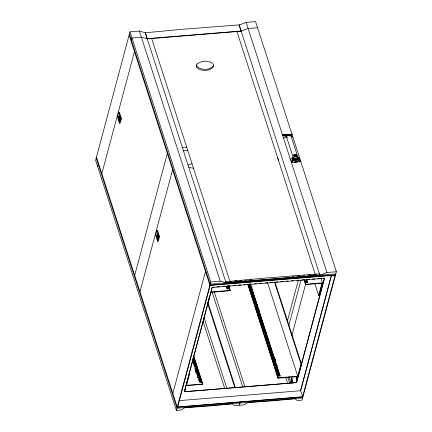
<?xml version="1.0" encoding="UTF-8"?>
<svg xmlns="http://www.w3.org/2000/svg" width="432" height="432" viewBox="0 0 432 432"><rect width="100%" height="100%" fill="white"/><g stroke="black" fill="none" stroke-linecap="round" stroke-linejoin="round"><path stroke-width="0.65" d="M297.94 161.595L295.11 162.097L295.348 158.371L293.058 157.113L286.481 136.75L287.426 135.367L291.956 134.201L291.157 136.366L297.734 156.735L300.845 161.719L291.4 162.491L293.058 157.113L290.401 159.403L291.011 160.067M294.327 160.699L294.829 158.274L291.4 162.491L293.42 157.507L292.718 158.474M293.274 158.906L293.841 157.837L291.4 162.491L295.348 158.371L297.157 157.864L297.734 156.735L299.846 158.63M176.413 410.4L210.762 281.993L220.207 281.221L226.087 282.895L145.292 32.756L139.417 31.082L129.973 31.849L95.618 160.261L176.413 410.4L181.132 410.017L184.955 407.549M97.594 166.369L98.183 164.165M131.355 40.165L131.944 37.962L141.388 37.19L147.263 38.864L241.061 31.212L248.114 28.48L257.558 27.707M101.828 173.659L134.476 51.624M118.724 112.212L117.455 116.948L119.486 123.233L120.155 123.174L121.424 118.438L119.394 112.153L118.724 112.212L120.755 118.492L119.486 123.233M145.292 32.756L184.491 29.128L239.144 24.894L241.061 31.212M147.263 38.864L145.346 32.546M151.589 38.27L229.964 281.383L231.309 281.275M134.698 275.422L167.341 153.387M139.973 291.757L172.616 169.717M156.87 230.305L155.601 235.046L157.631 241.326L158.301 241.272L159.565 236.536L157.54 230.251L156.87 230.305L158.895 236.59L157.631 241.326M236.871 31.309L315.247 274.423M239.085 25.105L246.143 22.372L255.587 21.6L336.382 271.739L326.938 272.511L319.88 275.243L239.144 24.894M172.843 393.52L205.486 271.485L205.821 271.458M207.598 303.793L208.111 301.882M208.451 300.613L209.471 296.795M192.451 360.623L192.548 360.266L194.222 360.131L193.817 358.873L192.699 358.965M185.182 388.238L185.879 385.636M189.194 373.253L212.204 287.237L214.218 287.069M184.313 391.781L184.977 389.286M194.081 362.129L192.964 362.221L193.061 361.865L194.735 361.73L194.33 360.472L192.656 360.607L192.559 360.963L194.719 360.72M323.077 278.186L324.502 278.327L296.611 382.59L184.394 391.748L212.204 287.237M184.815 391.738L185.647 388.622L185.231 387.337M189.351 371.936L189.767 373.221L186.538 385.306L202.781 383.978L193.66 355.736M193.817 358.873L194.125 360.488L194.222 360.131M193.293 362.578L193.196 362.934L194.87 362.799L194.967 362.443L193.293 362.578L193.698 363.836L195.372 363.701L194.967 362.443M194.33 360.472L194.643 362.081M193.93 364.554L193.833 364.91L195.507 364.77L195.604 364.414L193.93 364.554L194.238 366.163L196.117 366.012L196.528 367.27L194.848 367.405L194.443 366.147L194.351 366.503L196.506 366.26M195.372 363.701L195.275 364.057L194.87 362.799M185.22 406.566L184.901 407.759L208.289 406.08L231.8 403.931L232.119 402.737M196.117 366.012L196.43 367.621M195.485 369.376L195.394 369.733L194.989 368.474L196.663 368.339L196.754 367.983L195.08 368.118L195.485 369.376L197.159 369.241L196.754 367.983M195.626 370.451L195.718 370.094L197.392 369.954L197.797 371.212L196.123 371.347L196.031 371.704L195.626 370.451L197.3 370.31L197.392 369.954M196.139 372.044L196.236 371.687L197.91 371.552L198.218 373.162L197.91 371.552M197.159 369.241L197.068 369.598L196.663 368.339M196.873 373.664L196.776 374.015L198.45 373.88L198.547 373.523L196.873 373.664L197.181 375.273M197.51 375.635L197.413 375.991L199.087 375.851L199.184 375.494L197.51 375.635L197.915 376.888L199.589 376.753L199.184 375.494M197.926 377.584L198.023 377.228L199.697 377.093L200.011 378.702L199.697 377.093M198.547 373.523L198.855 375.138L198.45 373.88M198.661 379.204L198.563 379.555L200.243 379.42L200.335 379.064L198.661 379.204L198.974 380.813L200.086 380.722M225.709 281.729L264.908 278.1L319.561 273.866L319.934 275.033L319.615 276.226M199.298 381.175L199.201 381.532L200.88 381.391L200.972 381.035L199.298 381.175L199.703 382.428L201.377 382.293L200.972 381.035M225.823 283.878L226.141 282.685L225.763 281.518M201.377 382.293L201.285 382.649L200.88 381.391M226.773 287.939L226.87 287.582L228.544 287.447L228.949 288.706L227.275 288.841L227.178 289.197L226.773 287.939L228.447 287.804L228.544 287.447M228.215 287.086L227.907 285.476M189.767 373.221L189.265 373.259L185.938 385.7L202.689 384.334L202.781 383.978M210.659 292.345L230.256 290.741L228.901 285.892M286.195 137.819L286.481 136.75L282.512 134.973L291.956 134.201L290.795 135.972L292.955 137.29M286.459 137.846L286.745 136.777M249.394 286.124L249.296 286.481L250.976 286.346L251.068 285.989L249.394 286.124L249.799 287.383L251.473 287.248L251.068 285.989M249.313 284.11L250.43 284.018L250.744 285.628M251.586 287.588L251.894 289.197L251.586 287.588L249.907 287.723L250.22 289.332L249.815 288.079L251.932 287.928M250.544 289.694L250.452 290.05L252.126 289.915L252.223 289.559L250.544 289.694L250.954 290.952L252.628 290.817L252.223 289.559M251.473 287.248L251.381 287.604L250.976 286.346M251.494 293.279L251.181 291.665L252.86 291.53L253.168 293.144L252.86 291.53M251.699 293.263L252.007 294.872L251.699 293.263L253.373 293.128L253.687 294.737L252.569 294.829M252.644 296.849L252.337 295.234L254.011 295.099L254.318 296.708L254.011 295.099M253.687 294.737L253.373 293.128M254.918 300.326L253.8 300.413L253.892 300.062L255.571 299.921L255.161 298.669L253.282 298.82L252.974 297.205L254.648 297.07L254.956 298.685L254.648 297.07M254.124 300.775L254.032 301.131L255.706 300.996L255.798 300.64L254.124 300.775L254.529 302.033L256.203 301.898L255.798 300.64M255.161 298.669L255.474 300.278M253.492 298.933L255.501 298.766L253.395 299.16L253.487 298.804L253.892 300.062M254.761 302.751L254.669 303.102L256.343 302.967L256.435 302.611L254.761 302.751L255.074 304.36L256.954 304.209L257.359 305.462L255.685 305.602L255.28 304.344L255.182 304.7L257.299 304.555M256.203 301.898L256.111 302.249L255.706 300.996M256.954 304.209L257.261 305.818M256.225 307.93L255.917 306.315L257.591 306.18L257.899 307.789L257.591 306.18M256.554 308.291L256.457 308.642L258.131 308.507L258.228 308.151L256.554 308.291L256.959 309.544L258.633 309.409L258.228 308.151M296.935 158.474L297.47 156.703M297.108 158.134L297.394 157.064M297.356 158.231L297.734 156.735M257.38 311.494L257.067 309.884L258.741 309.749L259.054 311.359L258.741 309.749M258.109 313.114L258.017 313.47L257.607 312.212L259.286 312.077L259.378 311.72L257.704 311.855L258.109 313.114L259.783 312.979L259.378 311.72M258.341 313.832L258.244 314.183L259.924 314.048L260.015 313.691L258.341 313.832L258.746 315.085L260.42 314.95L260.015 313.691M260.534 315.29L260.842 316.899L260.534 315.29L258.854 315.425L258.763 315.781L260.879 315.635M258.574 313.421L259.691 313.33L259.783 312.979M259.168 317.034L258.854 315.425M259.492 317.396L259.4 317.752L261.074 317.617L261.171 317.261L259.492 317.396L259.805 319.01L260.923 318.919M260.42 314.95L260.329 315.306L259.924 314.048M260.129 319.372L260.037 319.723L261.711 319.588L261.808 319.232L260.129 319.372L260.534 320.625L262.213 320.49L261.808 319.232M260.95 322.553L260.647 320.965L262.321 320.83L262.624 322.418L261.506 322.504M239.22 405.275L240.073 402.089M261.587 324.524L261.274 322.915L262.948 322.774L263.358 324.032L261.679 324.167L261.274 322.915M262.213 320.49L262.116 320.846L261.711 319.588M262.321 320.83L262.624 322.418M261.911 324.886L261.819 325.242L263.493 325.102L263.585 324.751L261.911 324.886L262.224 326.495M263.261 324.389L262.948 322.774M262.834 327.737L264.508 327.602L264.103 326.344L262.429 326.479L262.737 328.093L263.855 328.001M263.066 328.455L262.969 328.806L264.643 328.671L264.74 328.315L263.066 328.455L263.471 329.708L265.145 329.573L264.74 328.315M263.585 324.751L263.898 326.36L263.493 325.102M264.103 326.344L264.411 327.958M265.378 330.291L265.685 331.9L265.378 330.291L263.704 330.426L264.011 332.035L265.891 331.884L266.296 333.142L264.622 333.277L264.217 332.019L264.119 332.375L266.209 332.127M265.145 329.573L265.048 329.929L264.643 328.671M264.854 333.995L264.757 334.352L266.436 334.211L266.528 333.855L264.854 333.995L265.167 335.605M265.891 331.884L266.204 333.499M248.027 401.436L247.709 402.629L271.096 400.955L294.608 398.806L294.926 397.613M267.683 337.424L267.991 339.039L267.683 337.424L265.804 337.576L265.491 335.966L267.165 335.831L267.57 337.084L265.896 337.225M266.317 339.174L266.004 337.559L266.414 338.818L268.088 338.683M266.528 333.855L266.841 335.47L266.436 334.211M267.478 337.441L267.165 335.831M266.641 339.536L266.549 339.892L268.223 339.752L268.321 339.395L266.641 339.536L266.954 341.145M266.026 337.959L268.067 337.678L265.912 337.916M267.278 341.507L267.187 341.863L268.861 341.723L268.958 341.372L267.278 341.507L267.689 342.765L269.363 342.625L268.958 341.372M269.471 342.965L269.784 344.579L269.471 342.965L267.797 343.1L267.7 343.456L269.86 343.219M268.321 339.395L268.628 341.01L268.223 339.752M268.839 346.329L268.742 346.685L270.421 346.55L270.108 344.936L268.434 345.076L268.839 346.329L270.513 346.194L270.108 344.936M269.071 347.047L268.974 347.404L270.648 347.269L270.745 346.912L269.071 347.047L269.476 348.305L271.15 348.165L270.745 346.912M271.258 348.505L271.571 350.12L271.258 348.505L269.584 348.64L269.492 348.997L271.647 348.759M269.897 350.255L269.584 348.64M271.15 348.165L271.058 348.521L270.648 347.269M270.626 351.869L270.535 352.226L270.13 350.973L271.804 350.833L271.895 350.476L270.221 350.617L270.626 351.869L272.306 351.734L271.895 350.476M270.859 352.588L270.767 352.944L272.441 352.809L272.533 352.453L270.859 352.588L271.172 354.197M271.377 354.181L271.685 355.795L271.377 354.181L273.051 354.046L273.359 355.66L272.246 355.752M272.322 357.766L272.014 356.157L273.688 356.017L273.996 357.631L273.688 356.017M272.533 352.453L272.846 354.062L272.441 352.809M273.051 354.046L273.359 355.66M272.651 358.128L272.554 358.484L274.228 358.349L274.325 357.993L272.651 358.128L272.959 359.743M273.569 360.979L275.243 360.844L274.838 359.586L273.164 359.726L273.478 361.336L274.59 361.244M273.802 361.697L273.704 362.054L275.384 361.913L275.476 361.557L273.802 361.697L274.207 362.95L275.881 362.815L275.476 361.557M274.325 357.993L274.633 359.602L274.228 358.349M274.838 359.586L275.152 361.201M274.752 365.283L274.439 363.668L276.113 363.533L276.518 364.786L274.844 364.927L274.752 365.283L276.631 365.126L277.036 366.385L275.362 366.52L274.952 365.267M275.881 362.815L275.789 363.172L275.384 361.913M287.318 321.386L298.258 280.471M276.113 363.533L276.021 363.89L274.342 364.025M275.589 367.238L275.497 367.594L277.171 367.454L277.268 367.097L275.589 367.238L275.902 368.847M276.631 365.126L276.939 366.741M276.539 370.823L276.226 369.209L277.906 369.074L278.213 370.683L277.906 369.074M288.738 325.782L300.899 280.325M277.052 372.416L276.745 370.807L278.419 370.667L278.732 372.281L278.419 370.667M277.268 367.097L277.576 368.712L277.171 367.454M277.382 372.778L277.69 374.387L277.382 372.778L279.056 372.638L279.369 374.252L278.251 374.344M279.369 374.252L279.056 372.638M275.152 282.582L301.482 364.1L298.156 376.542L278.057 378.184L248.092 284.753M280.098 375.867L280.001 376.223L279.693 374.614L278.019 374.749L278.424 376.007L280.098 375.867L279.693 374.614M305.899 282.771L305.591 281.162L307.265 281.021L307.67 282.28L305.996 282.415M291.821 335.691L305.716 283.743M306.067 282.442L306.758 279.844M321.019 278.375L322.472 282.868L319.145 295.31L318.643 295.353L321.872 283.268L305.629 284.591L304.274 279.742L301.574 279.941M307.265 281.021L307.168 281.378L305.494 281.513M296.028 382.666L296.86 379.544L295.823 376.337M278.154 377.827L297.751 376.229L300.98 364.144L274.649 282.62M297.227 379.733L298.274 375.824M298.971 373.216L300.019 369.306M300.715 366.703L324.421 278.078M296.53 382.622L297.362 379.507L296.325 376.294M300.521 390.706L331.43 275.162M302.611 396.754L335.129 275.189L210.184 285.385L177.665 406.949L302.611 396.754L300.661 390.722L331.441 275.659M336.382 271.739L302.027 400.151L297.308 400.534L294.662 398.596M293.906 159.246L294.316 158.096L291.4 162.491L295.866 158.377L300.845 161.719L297.643 157.162M158.366 238.405C156.913 240.257 156.227 233.723 157.939 233.982M196.879 64.994L196.333 65.999L196.371 67.03C200.162 71.707 209.795 71.577 213.343 66.679L213.305 65.648M286.34 137.543L286.999 136.971M286.438 137.603L287.064 137.052M286.567 137.678L287.161 137.16M286.767 135.94L282.512 134.973L287.863 135.194L286.281 134.757L288.247 134.595L290.374 135.648L291.956 134.201L288.868 135.108L282.512 134.973L286.573 136.318M247.768 402.419L243.945 404.887L234.5 405.659L231.854 403.72M289.899 135.383L291.956 134.201L289.391 135.205M188.023 165.056L191.959 163.717M283.511 138.062L286.481 136.75M147.323 38.653L241.115 31.001M226.141 282.685L319.934 275.033M120.755 118.492L121.424 118.438M182.336 147.442L186.592 147.096M183.422 150.817L187.682 150.471M158.895 236.59L159.565 236.536M234.668 281L236.682 280.832M240.035 280.562L241.38 280.449M244.739 280.179L246.083 280.066M250.112 279.736L251.451 279.628M292.415 276.286L293.76 276.178M297.788 275.848L299.128 275.74M303.161 275.411L304.501 275.297M308.529 274.968L310.543 274.806M313.902 274.531L316.462 274.325M335.794 273.942L210.173 284.197L129.379 34.058M335.529 274.925L209.909 285.179L129.119 35.041M216.907 286.853L219.596 286.632M222.955 286.357L224.969 286.195M227.659 285.973L230.348 285.752M233.037 285.536L235.721 285.314M238.41 285.098L241.099 284.877M243.788 284.656L245.803 284.494M249.161 284.218L251.176 284.056M254.54 283.781L256.554 283.613M259.243 283.397L261.927 283.176M265.291 282.901L267.305 282.739M269.995 282.517L272.678 282.301M275.368 282.08L278.057 281.858M280.746 281.642L283.435 281.421M286.119 281.205L288.139 281.038M291.497 280.762L293.512 280.6M296.87 280.325L298.89 280.163M307.622 279.45L309.641 279.283M312.325 279.061L315.014 278.845M317.704 278.624L320.393 278.408M212.285 287.485L324.502 278.327M228.312 286.729L226.638 286.87L226.541 287.226L226.136 285.968M305.359 280.444L307.033 280.309L306.936 280.665L306.531 279.407M250.182 285.676L249.07 285.768L249.161 285.412L250.835 285.277L250.43 284.018M306.461 282.728L307.573 282.636M249.955 287.977L251.964 287.815M210.924 291.973L230.353 290.39M305.721 284.234L322.472 282.868M250.317 288.981L251.991 288.841M251.089 292.021L252.763 291.886M251.591 292.923L253.265 292.788M251.743 293.517L253.681 293.344M251.602 293.62L253.276 293.479M252.104 294.521L253.778 294.381M252.239 295.591L253.913 295.456M254.416 296.357L252.742 296.492L252.337 295.234M254.551 297.427L252.877 297.562L253.282 298.82M253.379 298.463L255.053 298.328M253.46 299.052L255.544 298.895M255.166 304.004L256.84 303.869L256.435 302.611M255.28 304.474L256.619 304.36M255.247 304.592L257.332 304.436M255.82 306.671L257.494 306.536M256.322 307.573L257.996 307.438M257.04 310.133L259.119 309.976M256.97 310.241L259.087 310.095M259.146 311.002L257.472 311.143L257.067 309.884M258.228 315.733L260.912 315.517M259.265 316.683L260.939 316.543M259.902 318.654L261.576 318.519L261.171 317.261M260.69 321.219L262.699 321.057M260.55 321.322L262.667 321.176M261.041 322.196L262.721 322.061M261.182 323.266L262.856 323.131M262.316 326.144L263.995 326.003M263.11 326.581L264.449 326.468M262.332 326.835L264.492 326.597M262.445 326.878L264.46 326.716M263.606 330.782L265.28 330.642M264.109 331.684L265.783 331.544M264.227 332.176L265.567 332.068M264.238 332.419L265.577 332.311M265.259 335.248L266.933 335.113M267.073 336.182L265.394 336.323L265.804 337.576M266.02 337.716L267.359 337.608M267.052 340.789L268.726 340.654M267.818 343.499L269.827 343.337M269.876 344.223L268.202 344.358L267.797 343.1M268.337 345.433L270.011 345.292M269.606 349.04L271.615 348.878M269.989 349.898L271.669 349.763M271.264 353.846L272.943 353.705M193.336 360.704L194.675 360.596M193.304 360.823L194.643 360.715M270.756 354.515L273.44 354.299M192.677 361.006L194.686 360.839M271.393 354.58L273.407 354.418M271.782 355.439L273.456 355.304M271.917 356.513L273.591 356.373M274.093 357.275L272.419 357.41L272.014 356.157M194.335 365.807L196.009 365.672L195.604 364.414M273.056 359.386L274.73 359.246M194.454 366.304L196.468 366.136M273.845 359.824L275.184 359.716M194.422 366.422L196.436 366.255M273.812 359.942L275.157 359.829M273.067 360.077L275.227 359.84M194.465 366.547L196.474 366.379M273.186 360.121L275.195 359.959M196.247 371.844L197.586 371.731M274.968 365.418L276.977 365.256M196.214 371.963L198.223 371.795M274.936 365.537L276.944 365.369M195.615 372.022L198.293 371.806M274.86 365.618L277.015 365.38M195.583 372.141L198.266 371.92M274.973 365.661L276.982 365.499M300.98 364.144L301.482 364.1M198.315 372.811L196.641 372.946L196.236 371.687M197.278 374.917L198.952 374.782M275.999 368.491L277.673 368.356M276.134 369.565L277.808 369.43M276.637 370.467L278.311 370.327M276.755 370.958L278.095 370.85M198.002 377.503L200.011 377.336M276.723 371.077L278.732 370.91M197.408 377.563L200.086 377.347M276.647 371.158L278.321 371.023M197.375 377.681L200.054 377.46M276.766 371.201L278.105 371.093M200.102 378.351L198.428 378.486L198.023 377.228M278.824 371.925L277.15 372.06L276.745 370.807M277.285 373.135L278.959 372.994M199.066 380.457L200.74 380.322L200.335 379.064M277.787 374.031L279.461 373.896M279.596 374.971L277.922 375.106L278.327 376.364M185.144 388.665L185.647 388.622M296.86 379.544L297.362 379.507M291.476 381.159L291.978 381.116L292.712 382.363L292.21 382.406L291.368 380.938L291.152 378.88A2.014 0.583 85.3 0 1 291.406 378.005C292.48 378.324 293.031 381.856 292.21 382.406M179.075 400.642L300.661 390.722M302.881 396.959L177.266 407.214L96.471 157.075M302.621 397.942L177.001 408.197L96.206 158.058M277.387 157.205L278.689 160.753M287.426 135.367L282.512 134.973L287.059 135.616M193.401 168.172L188.822 167.53M294.079 161.908L295.11 162.097M290.374 135.648L290.795 135.972M292.297 378.043L291.908 377.962A2.014 0.583 85.3 0 0 291.654 378.837L291.978 381.116M298.042 158.517L297.448 157.54L300.845 161.719L296.352 158.29L297.081 161.935M297.659 158.944L297.157 157.864L300.845 161.719L296.789 158.117L297.556 160.434M158.128 234.295L158.296 234.754M296.514 155.007L296.8 155.893M293.749 155.234L294.035 156.119M246.143 22.372L326.938 272.511M314.912 283.797L318.643 295.353M303.971 279.455L305.629 284.591M267.478 282.512L297.751 376.229M296.611 382.59L184.394 391.748M288.922 376.628L290.995 383.049M287.863 377.536L289.521 382.671M285.547 377.136L287.615 383.53M252.126 289.915L252.531 291.168M256.343 302.967L256.748 304.225M258.131 308.507L258.536 309.766M259.286 312.077L259.691 313.33M261.074 317.617L261.479 318.87M268.861 341.723L269.266 342.981M271.804 350.833L272.209 352.091M274.439 363.668L274.844 364.927M247.784 284.467L278.057 378.184M228.809 286.249L230.256 290.741M228.447 287.804L228.852 289.057M226.87 287.582L227.275 288.841M139.417 31.082L220.207 281.221M214.261 291.919L244.955 386.953M129.973 31.849L210.762 281.993M212.112 292.027L242.644 386.564M207.965 302.675L235.516 387.979M207.662 303.529L234.83 387.655M204.039 317.596L226.735 387.86M203.008 321.176L224.786 388.6M193.774 356.729L202.689 384.334M195.507 364.77L195.912 366.028M197.3 370.31L197.705 371.569M199.087 375.851L199.492 377.109M200.243 379.42L200.648 380.678M192.656 360.607L193.061 361.865M195.718 370.094L196.123 371.347M295.866 158.377L296.12 162.103M118.552 117.461C119.988 128.579 120.82 110.435 118.552 117.461M156.692 235.559C158.134 246.677 158.965 228.528 156.692 235.559M293.776 155.072L294.165 156.265A1.577 1.172 15 0 0 296.768 156.055L296.384 154.856A1.577 1.172 15 0 0 293.776 155.072M118.886 116.419L118.724 117.007L119.713 120.069L119.875 119.475L118.886 116.429M157.367 234.641L157.205 235.229L158.193 238.291L158.355 237.697L157.372 234.652M197.165 63.92L196.619 64.93L196.657 65.961C200.448 70.637 210.082 70.508 213.629 65.61L213.592 64.579C209.882 59.94 201.571 60.448 197.165 63.92M295.234 154.683L294.759 154.721L295.315 156.438L295.785 156.4L295.234 154.683M294.359 156.254A1.409 1.048 15 0 0 296.633 155.925A1.409 1.048 15 0 0 294.829 154.505A1.409 1.048 15 0 0 294.359 156.254"/></g></svg>
